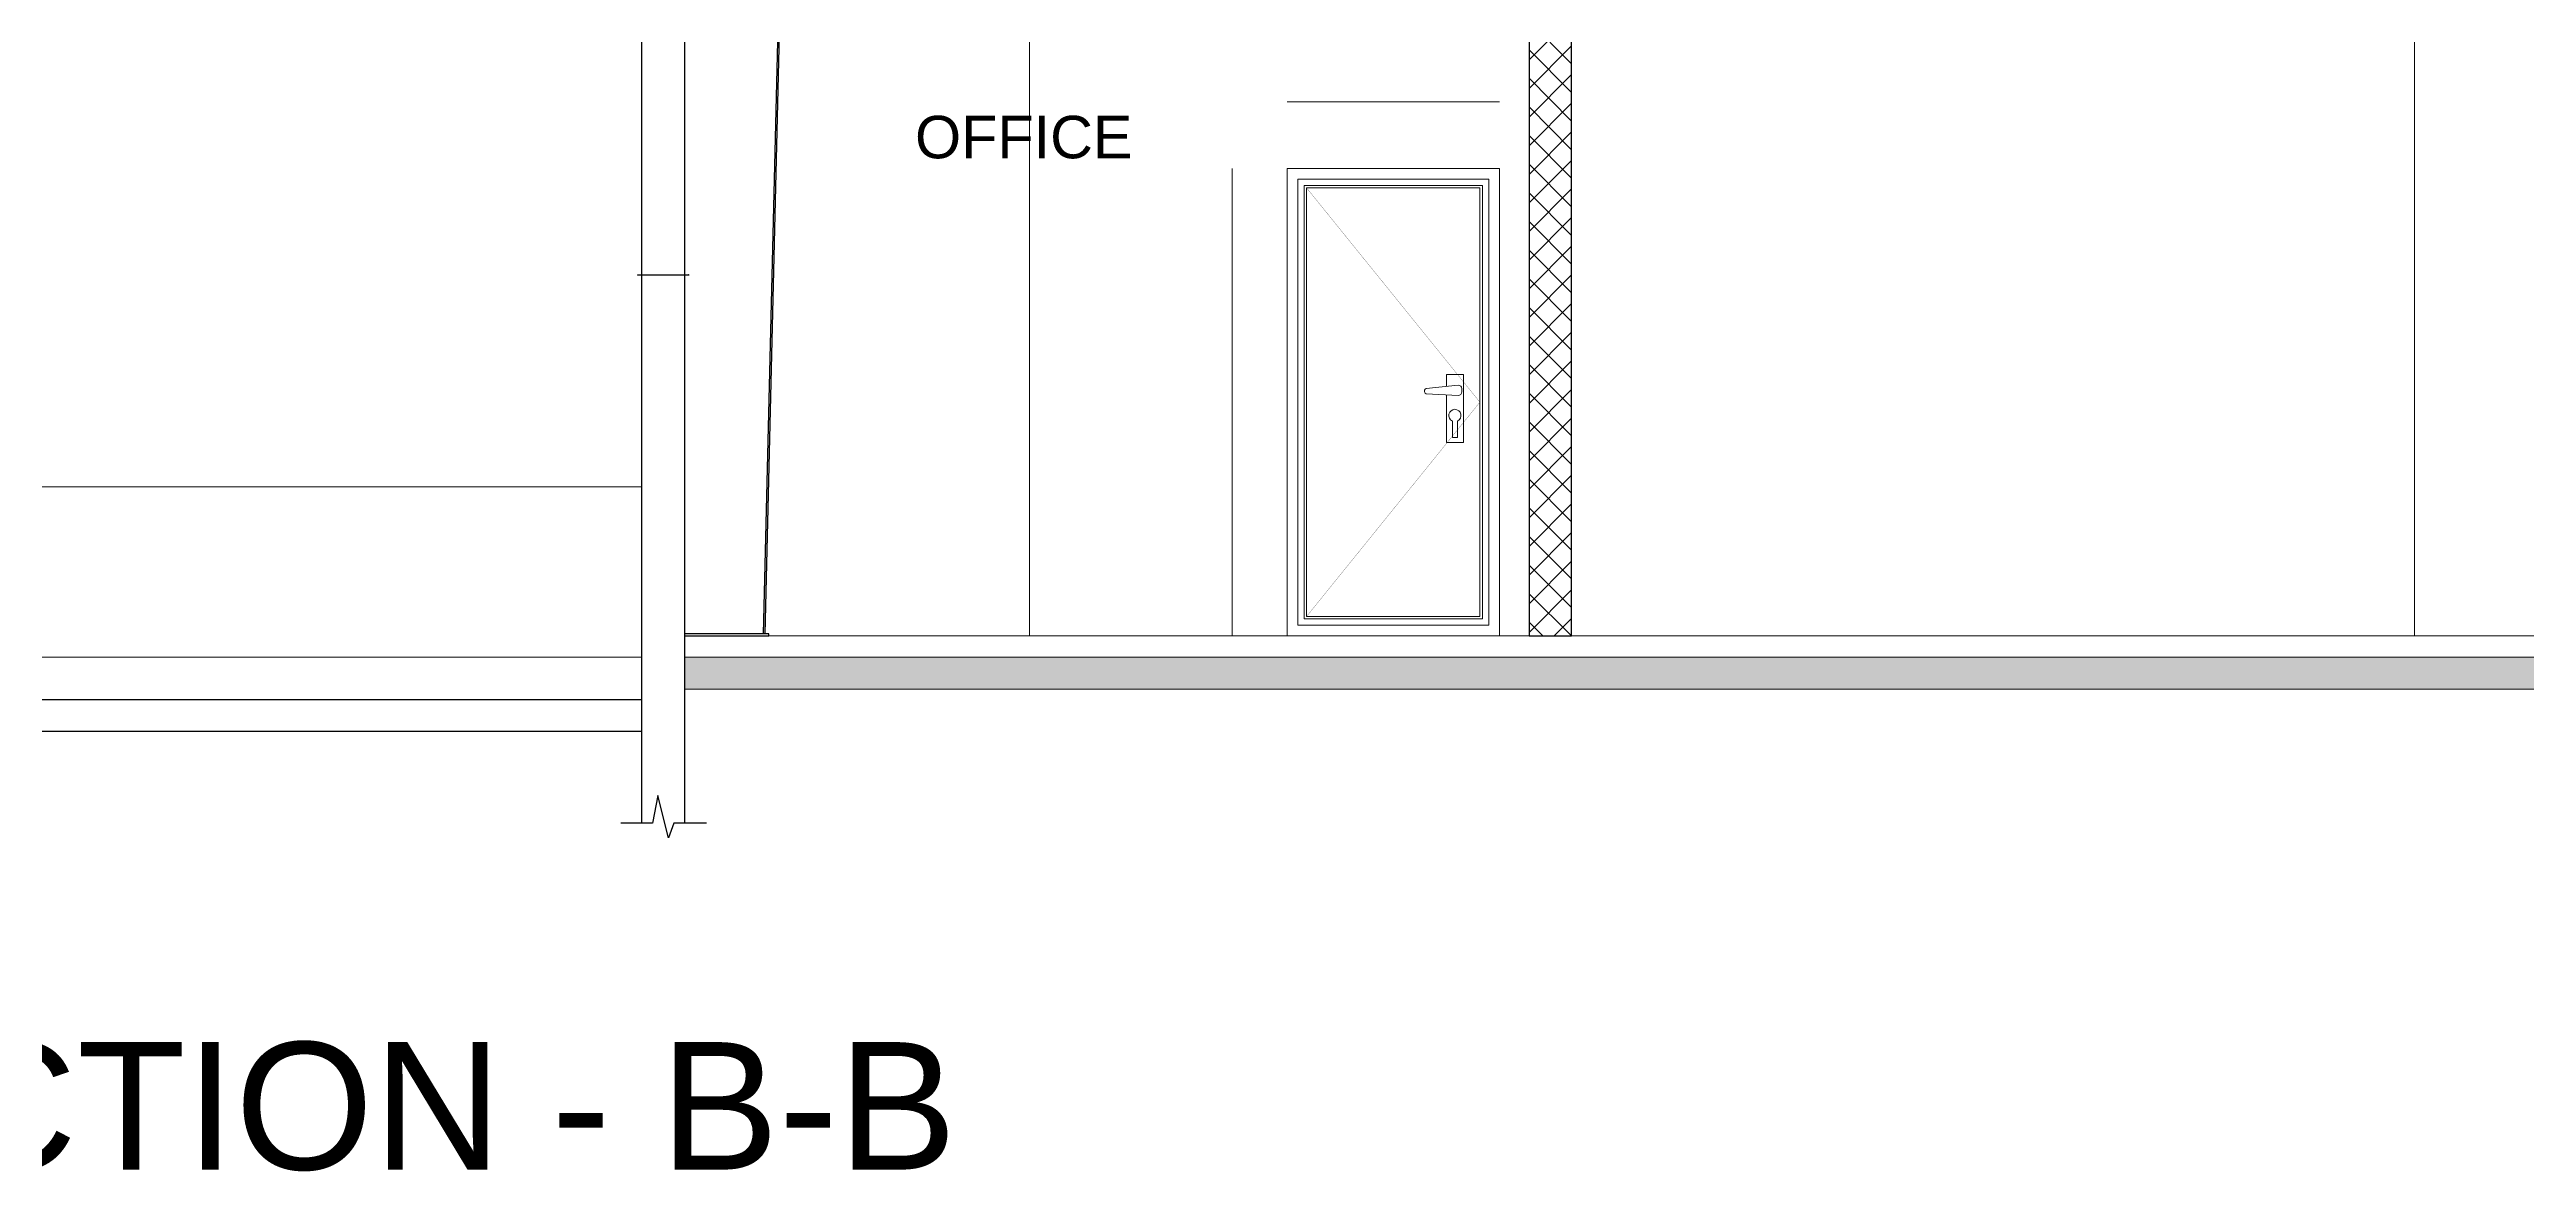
# Model space of a CAD drawing. Header units: millimetres. Extents: x -9083 to 924194, y -232449 to 321637.
# Drawn here: x 334735 to 367133, y -18362 to -3701 of the extents above; entities that cross this region are included whole.
import ezdxf

# ---------------------------------------------------------------- set-up
doc = ezdxf.new("R2010")
doc.units = ezdxf.units.MM
doc.header["$LTSCALE"] = 400
doc.header["$MEASUREMENT"] = 0
doc.header["$PDMODE"] = 3
doc.linetypes.add('( Hidden )', pattern=[0.375, 0.25, -0.125])
doc.layers.get('0').update_dxf_attribs({"lineweight": 0, "true_color": 0xff1414})
doc.layers.get('Defpoints').update_dxf_attribs({"color": 8, "lineweight": 5})
for name, color, linetype, lineweight in [('A-ANNO-DIMS', 134, 'Continuous', 9), ('AR-dim-in', 134, 'Continuous', 0), ('AR-Door', 2, 'Continuous', 9), ('Builgs', 251, 'Continuous', 13), ('HAT', 252, 'Continuous', 5)]:
    doc.layers.add(name, color=color, linetype=linetype, lineweight=lineweight)
for name, color, linetype in [('A-HAT', 251, 'Continuous'), ('A-TEXT35', 6, 'Continuous'), ('dim', 7, 'Continuous'), ('ELE', 2, 'Continuous'), ('elevation', 7, 'Continuous'), ('win', 4, 'Continuous')]:
    doc.layers.add(name, color=color, linetype=linetype)
doc.styles.add('Arial_1', font='arial.ttf', dxfattribs={"height": 300})
doc.styles.add('ms-100', font='simplex.shx', dxfattribs={"width": 0.8})
doc.styles.add('TEXT', font='arial.ttf')
doc.dimstyles.new('36-100-200-IN', dxfattribs={"dimtxt": 0.3, "dimasz": 0.28, "dimexe": 0.025, "dimexo": 0.2, "dimgap": 0.15, "dimtad": 1, "dimlfac": 100, "dimdsep": 46, "dimtxsty": 'TEXT', "dimblk": 'TICK', "dimcen": 1, "dimdle": 0.025, "dimse1": 1, "dimse2": 1, "dimclrd": 256, "dimclre": 256, "dimclrt": 2, "dimadec": 0, "dimazin": 0, "dimtfac": 1, "dimtix": 1, "dimtmove": 2, "dimatfit": 3, "dimfxl": 1, "dimtolj": 1, "dimtzin": 0, "dimarcsym": 0})
doc.dimstyles.new('ms-100', dxfattribs={"dimtxt": 0.4, "dimasz": 0.1, "dimexe": 0.1, "dimexo": 0.1, "dimgap": 0, "dimtad": 0, "dimdec": 0, "dimlfac": 100, "dimdsep": 46, "dimtxsty": 'ms-100', "dimblk": 'OPEN90', "dimcen": 0.15, "dimdle": 0.1, "dimse1": 1, "dimse2": 1, "dimclrd": 250, "dimclre": 250, "dimadec": 0, "dimazin": 0, "dimtfac": 1, "dimtdec": 0, "dimtix": 1, "dimtmove": 1, "dimatfit": 3, "dimldrblk": 'ARCHTICK', "dimfxl": 1, "dimtolj": 1, "dimtzin": 0, "dimlwd": -1, "dimlwe": -1, "dimarcsym": 0})

# ---------------------------------------------------------------- blocks, each defined once
blk = doc.blocks.new('_Open90')
at = {"color": 0, "linetype": 'ByBlock', "lineweight": -2}
for p, q in [((0, 0), (-1, 0)), ((-0.5, 0.5), (0, 0)), ((0, 0), (-0.5, -0.5))]:
    blk.add_line(p, q, dxfattribs=at)
blk = doc.blocks.new('*D645')
at = {"layer": 'AR-dim-in', "color": 250, "transparency": 16777216}
for p, q in [((331931, -9416), (337206, -9416)), ((342484, -9416), (337208, -9416))]:
    blk.add_line(p, q, dxfattribs=at)
at = {"layer": 'Defpoints', "color": 0, "linetype": 'Continuous', "transparency": 16777216}
for p in [(342484, -9416), (331931, -12058), (342484, -12058)]:
    blk.add_point(p, dxfattribs=at)
at = {"layer": 'AR-dim-in', "color": 250, "linetype": 'Continuous', "transparency": 16777216, "xscale": 0.1, "yscale": 0.1, "zscale": 0.1, "rotation": 180}
blk.add_blockref('_Open90', (331931, -9416), dxfattribs=at)
at = {"layer": 'AR-dim-in', "color": 250, "linetype": 'Continuous', "transparency": 16777216, "xscale": 0.1, "yscale": 0.1, "zscale": 0.1}
blk.add_blockref('_Open90', (342484, -9416), dxfattribs=at)
at = {"layer": 'AR-dim-in', "color": 0, "linetype": 'Continuous', "transparency": 16777216, "insert": (337207, -9416), "char_height": 0.4, "attachment_point": 5, "style": 'ms-100'}
blk.add_mtext('\\A1;1055318', dxfattribs=at)
blk = doc.blocks.new('_ArchTick')
at = {"color": 0, "linetype": 'ByBlock', "const_width": 0.15}
blk.add_lwpolyline([(-0.5, -0.5), (0.5, 0.5)], dxfattribs=at)
blk = doc.blocks.new('_Oblique')
at = {"color": 0, "linetype": 'ByBlock', "lineweight": -2}
blk.add_line((-0.5, -0.5), (0.5, 0.5), dxfattribs=at)
blk = doc.blocks.new('TICK')
at = {"linetype": 'ByBlock'}
for p, q in [((1, 0), (-1, 0)), ((0, 1), (0, -1))]:
    blk.add_line(p, q, dxfattribs=at)
at = {"color": 3, "linetype": 'ByBlock', "xscale": 1.414213562372998, "yscale": 1.414213562372998, "zscale": 1.414213562372998}
blk.add_blockref('_Oblique', (0, 0), dxfattribs=at)
blk = doc.blocks.new('*D639')
at = {"layer": 'Defpoints', "color": 0, "transparency": 16777216}
for p in [(343095, -6115), (342428, -6462), (343095, -6647)]:
    blk.add_point(p, dxfattribs=at)
at = {"layer": 'dim', "lineweight": -2, "transparency": 16777216}
blk.add_line((342429, -6647), (343095, -6647), dxfattribs=at)
at = {"layer": 'dim', "lineweight": -2, "transparency": 16777216, "xscale": 0.28, "yscale": 0.28, "zscale": 0.28, "rotation": 180}
blk.add_blockref('TICK', (342428, -6647), dxfattribs=at)
at = {"layer": 'dim', "lineweight": -2, "transparency": 16777216, "xscale": 0.28, "yscale": 0.28, "zscale": 0.28}
blk.add_blockref('TICK', (343095, -6647), dxfattribs=at)
at = {"layer": 'dim', "color": 2, "transparency": 16777216, "insert": (341467, -5813), "char_height": 0.3, "attachment_point": 5, "style": 'TEXT'}
blk.add_mtext('\\A1;66651.66', dxfattribs=at)
blk = doc.blocks.new('*D621')
at = {"layer": 'AR-dim-in', "color": 250, "transparency": 16777216}
for p, q in [((350206, -5254), (350206, -8308)), ((350206, -11364), (350206, -8310))]:
    blk.add_line(p, q, dxfattribs=at)
at = {"layer": 'Defpoints', "color": 0, "linetype": 'Continuous', "transparency": 16777216}
for p in [(350206, -5254), (353700, -5254), (353700, -11364)]:
    blk.add_point(p, dxfattribs=at)
at = {"layer": 'AR-dim-in', "color": 250, "linetype": 'Continuous', "transparency": 16777216, "xscale": 0.1, "yscale": 0.1, "zscale": 0.1}
for p, rotation in [((350206, -5254), 90), ((350206, -11364), 270)]:
    blk.add_blockref('_Open90', p, dxfattribs=dict(at, rotation=rotation))
at = {"layer": 'AR-dim-in', "color": 0, "linetype": 'Continuous', "transparency": 16777216, "insert": (350206, -8309), "char_height": 0.4, "attachment_point": 5, "rotation": 90, "style": 'ms-100'}
blk.add_mtext('\\A1;610974', dxfattribs=at)
blk = doc.blocks.new('*D622')
at = {"layer": 'AR-dim-in', "color": 250, "transparency": 16777216}
for p, q in [((350923, -4385), (352310, -4385)), ((353700, -4385), (352312, -4385))]:
    blk.add_line(p, q, dxfattribs=at)
at = {"layer": 'Defpoints', "color": 0, "linetype": 'Continuous', "transparency": 16777216}
for p in [(353700, -4385), (350923, -5254), (353700, -5254)]:
    blk.add_point(p, dxfattribs=at)
at = {"layer": 'AR-dim-in', "color": 250, "linetype": 'Continuous', "transparency": 16777216, "xscale": 0.1, "yscale": 0.1, "zscale": 0.1, "rotation": 180}
blk.add_blockref('_Open90', (350923, -4385), dxfattribs=at)
at = {"layer": 'AR-dim-in', "color": 250, "linetype": 'Continuous', "transparency": 16777216, "xscale": 0.1, "yscale": 0.1, "zscale": 0.1}
blk.add_blockref('_Open90', (353700, -4385), dxfattribs=at)
at = {"layer": 'AR-dim-in', "color": 0, "linetype": 'Continuous', "transparency": 16777216, "insert": (352311, -4385), "char_height": 0.4, "attachment_point": 5, "style": 'ms-100'}
blk.add_mtext('\\A1;277715', dxfattribs=at)
blk = doc.blocks.new('*D623')
at = {"layer": 'AR-dim-in', "color": 250, "transparency": 16777216}
for p, q in [((347551, -3033), (347551, -7197)), ((347551, -11364), (347551, -7199))]:
    blk.add_line(p, q, dxfattribs=at)
at = {"layer": 'Defpoints', "color": 0, "linetype": 'Continuous', "transparency": 16777216}
for p in [(347551, -3032), (354644, -3032), (387522, -11364)]:
    blk.add_point(p, dxfattribs=at)
at = {"layer": 'AR-dim-in', "color": 250, "linetype": 'Continuous', "transparency": 16777216, "xscale": 0.1, "yscale": 0.1, "zscale": 0.1}
for p, rotation in [((347551, -3032), 90), ((347551, -11364), 270)]:
    blk.add_blockref('_Open90', p, dxfattribs=dict(at, rotation=rotation))
at = {"layer": 'AR-dim-in', "color": 0, "linetype": 'Continuous', "transparency": 16777216, "insert": (347551, -7198), "char_height": 0.4, "attachment_point": 5, "rotation": 90, "style": 'ms-100'}
blk.add_mtext('\\A1;833146', dxfattribs=at)
blk = doc.blocks.new('*D632')
at = {"layer": 'AR-dim-in', "color": 250, "transparency": 16777216}
for p, q in [((365667, -3041), (365667, -7201)), ((365667, -11364), (365667, -7203))]:
    blk.add_line(p, q, dxfattribs=at)
at = {"layer": 'Defpoints', "color": 0, "linetype": 'Continuous', "transparency": 16777216}
for p in [(365667, -3040), (354644, -11364), (365667, -11364)]:
    blk.add_point(p, dxfattribs=at)
at = {"layer": 'AR-dim-in', "color": 250, "linetype": 'Continuous', "transparency": 16777216, "xscale": 0.1, "yscale": 0.1, "zscale": 0.1}
for p, rotation in [((365667, -3040), 90), ((365667, -11364), 270)]:
    blk.add_blockref('_Open90', p, dxfattribs=dict(at, rotation=rotation))
at = {"layer": 'AR-dim-in', "color": 0, "linetype": 'Continuous', "transparency": 16777216, "insert": (365667, -7202), "char_height": 0.4, "attachment_point": 5, "rotation": 90, "style": 'ms-100'}
blk.add_mtext('\\A1;832336', dxfattribs=at)

msp = doc.modelspace()

# ---------------------------------------------------------------- hatches: boundary and pattern name
at = {"layer": 'A-HAT'}
h = msp.add_hatch(dxfattribs=at)
h.set_pattern_fill('ANSI37', color=256, scale=83.314578, style=0)
h.set_pattern_definition([(45, (-321128007.47, 41328283.63), (-187.04656123, 187.04656123), []), (135, (-321128007.47, 41328283.63), (-187.04656123, -187.04656123), [])])
h.paths.add_polyline_path([(354643.97431, -3032.40576), (354088.54379, -3032.40576), (354088.54379, -11363.86351), (354643.97431, -11363.86351)])
at = {"layer": 'HAT'}
h = msp.add_hatch(dxfattribs=at)
h.set_pattern_fill('AR-CONC', color=256, scale=2.777153, style=0)
h.set_pattern_definition([(50, (-327460418.43, 41603802.22), (505.9546244, -44.2652726), [52.9047567, -581.9523241]), (355, (-327460418.4, 41603802.2), (-97.8763589, 530.5940116), [42.3238054, -465.5634816]), (100.4514447, (-327460376.26, 41603798.53), (408.07826414, 486.3287173), [44.9621248, -494.5837831]), (46.1842, (-327460418.4, 41603943.3), (752.827859, -116.7579597), [79.3571351, -872.9284862]), (96.6355576, (-327460355.7, 41603933.6), (659.3075045, 687.1401014), [67.4432148, -741.8763446]), (351.18415117, (-327460418.4, 41603943.3), (659.3075045, 687.1401014), [63.4856166, -698.3420444]), (21, (-327460347.9, 41603908.03), (421.0562986, -284.00605946), [52.9047567, -581.9523241]), (326, (-327460347.9, 41603908.03), (171.63366276, 511.5180862), [42.3238054, -465.5618593]), (71.451445, (-327460312.8, 41603884.36), (592.6899604, 227.51202935), [44.9621248, -494.5829305]), (37.5, (-327460418.43, 41603802.22), (8.5775225, 234.82224475), [0, -459.91868523, 0, -472.61582685, 0, -467.32535117]), (7.5, (-327460418.43, 41603802.22), (185.56839844, 278.21674228), [0, -269.46156098, 0, -449.33773388, 0, -178.11268101]), (327.5, (-327460575.73, 41603802.22), (376.55577181, -15.90959619), [0, -176.34918912, 0, -550.20947006, 0, -730.08564296]), (317.5, (-327460646.27, 41603802.22), (411.37733894, 70.6132453), [0, -229.25394586, 0, -365.39551986, 0, -518.466616])])
h.paths.add_polyline_path([(343039.33712, -11641.57066), (388294.86482, -11641.57066), (388294.86482, -12058.14355), (343039.33712, -12058.14355)])

# ---------------------------------------------------------------- linework, layer by layer
at = {"layer": 'A-TEXT35'}
msp.add_lwpolyline([(354643.97431, -3032.40576), (354088.54379, -3032.40576), (354088.54379, -11363.86351), (354643.97431, -11363.86351)], close=True, dxfattribs=at)
at = {"layer": 'AR-dim-in', "linetype": 'Continuous'}
for p, q in [((342483.90661, -11641.57066), (331930.72678, -11641.57066)), ((343039.33712, -11363.8554), (388294.86482, -11363.8554))]:
    msp.add_line(p, q, dxfattribs=at)
msp.add_lwpolyline([(343039.33712, -11641.57066), (388294.86482, -11641.57066), (388294.86482, -12058.14355), (343039.33712, -12058.14355)], close=True, dxfattribs=at)
at = {"layer": 'AR-Door'}
for points in [[(353699.74243, -11363.86351), (350922.58984, -11363.86351), (350922.58984, -5254.12782), (353699.74243, -5254.12782)], [(353560.8848, -11225.00588), (351061.44747, -11225.00588), (351061.44747, -5392.98545), (353560.8848, -5392.98545)], [(353477.57022, -11141.6913), (351144.76205, -11141.6913), (351144.76205, -5476.30003), (353477.57022, -5476.30003)], [(353444.24439, -11108.36547), (351178.08788, -11108.36547), (351178.08788, -5509.62586), (353444.24439, -5509.62586)]]:
    msp.add_lwpolyline(points, close=True, dxfattribs=at)
at = {"layer": 'AR-Door', "color": 251, "linetype": '( Hidden )', "const_width": 2.77715}
msp.add_lwpolyline([(351178.08788, -5509.62586), (353444.24439, -8308.99567), (351178.08788, -11108.36547)], dxfattribs=at)
at = {"layer": 'Builgs', "color": 7, "elevation": -0.00003}
msp.add_lwpolyline([(352721.01972, -8176.11232), (352721.01977, -8153.93278, -0.3835935337), (352740.89387, -8131.83952), (353161.46906, -8087.23529, -0.4142135624), (353205.90351, -8131.66973), (353205.90351, -8176.10417, -0.4142135624), (353161.46906, -8220.53862), (352742.06045, -8198.29843, -0.3987812083)], format="xyb", close=True, dxfattribs=at)
at = {"layer": 'Builgs', "color": 7}
for points in [[(353006.31794, -8103.68989), (353006.31794, -7947.73543), (353228.49015, -7947.73543), (353228.49015, -8836.42427), (353006.31794, -8836.42427)], [(353006.31794, -8836.42427), (353006.31794, -8212.31134)], [(353150.72989, -8769.86465), (353084.07823, -8769.86465), (353084.07823, -8555.17735)], [(353084.07823, -8769.86465), (353150.72989, -8769.86465), (353150.72989, -8555.17735)]]:
    msp.add_lwpolyline(points, dxfattribs=at)
msp.add_arc((353117.40406, -8482.50695), 79.98199, 294.624318118, 245.375681882, dxfattribs=at)
at = {"layer": 'ELE', "color": 4}
for p, q in [((342483.90661, -12197.00117), (331930.72678, -12197.00117)), ((342483.90661, -12613.57406), (331930.72678, -12613.57406))]:
    msp.add_line(p, q, dxfattribs=at)
at = {"layer": 'ELE', "color": 1, "linetype": 'Continuous'}
msp.add_lwpolyline([(342817.16515, -2754.6905), (342817.16515, 4374.68422), (344396.88503, 4374.68422), (344396.88503, 2168.37249), (344070.44558, -11337.40283)], dxfattribs=at)
at = {"layer": 'ELE', "color": 2, "linetype": 'Continuous'}
msp.add_lwpolyline([(344094.71686, -11337.40283), (344419.07953, 2167.3478), (344419.07953, 4374.68422), (344396.88503, 4374.68422)], dxfattribs=at)
at = {"layer": 'ELE', "color": 4}
msp.add_lwpolyline([(342483.90661, -13810.26177), (342483.90661, -3032.40576), (343039.33712, -3032.40576), (343039.33712, -13810.26177)], dxfattribs=at)
at = {"layer": 'elevation', "color": 2, "linetype": 'Continuous'}
msp.add_lwpolyline([(343039.33712, -11363.8554), (344144.85055, -11363.8554), (344144.85055, -11337.40283), (343039.33712, -11337.40283)], dxfattribs=at)
at = {"layer": 'win', "color": 1}
msp.add_lwpolyline([(343329.48344, -13810.26177), (342900.47949, -13810.26177), (342831.05068, -14001.01587), (342692.19305, -13448.16573), (342622.76423, -13810.26177), (342209.76632, -13810.26177)], dxfattribs=at)

# ---------------------------------------------------------------- texts
at = {"layer": 'A-ANNO-DIMS', "insert": (347477.87927, -5130.17907), "char_height": 555.430517, "width": 2589.6581018, "attachment_point": 8, "line_spacing_factor": 0.938532, "style": 'Arial_1'}
msp.add_mtext('OFFICE', dxfattribs=at)
at = {"layer": 'A-ANNO-DIMS', "linetype": 'Continuous', "insert": (330307.40164, -16671.97528), "char_height": 1666.2915508, "width": 17821.0814717, "attachment_point": 1, "style": 'Arial_1'}
msp.add_mtext('SECTION - B-B', dxfattribs=at)

# ---------------------------------------------------------------- dimensions: what is measured, and where the dimension line sits
at = {"layer": 'AR-dim-in', "linetype": 'Continuous'}
for base, p1, p2, picture, middle in [((347551.28957, -3032.40576), (387521.79817, -11363.86351), (354643.97431, -3032.40576), '*D623', (347551.28957, -7198.13463)), ((365667.10097, -11363.8554), (365667.10097, -3040.49375), (354643.97431, -11363.8554), '*D632', (365667.10097, -7202.17457)), ((350206.40611, -5254.12782), (353699.74243, -11363.86351), (353699.74243, -5254.12782), '*D621', (350206.40611, -8308.99567))]:
    dim = msp.add_linear_dim(base=base, p1=p1, p2=p2, angle=90, dimstyle='ms-100', override={"dimfxl": 0.08, "dimfxlon": 1, "dimarcsym": 1}, dxfattribs=at)
    dim.commit()
    dim.dimension.update_dxf_attribs({"geometry": picture, "text_midpoint": middle})
for base, p1, p2, picture, middle in [((353699.74243, -4385.07707), (350922.58984, -5254.12782), (353699.74243, -5254.12782), '*D622', (352311.16614, -4385.07707)), ((342483.90661, -9415.65858), (331930.72678, -12058.14355), (342483.90661, -12058.14355), '*D645', (337207.31669, -9415.65858))]:
    dim = msp.add_linear_dim(base=base, p1=p1, p2=p2, dimstyle='ms-100', override={"dimfxl": 0.08, "dimfxlon": 1, "dimarcsym": 1}, dxfattribs=at)
    dim.commit()
    dim.dimension.update_dxf_attribs({"geometry": picture, "text_midpoint": middle})
at = {"layer": 'dim'}
dim = msp.add_linear_dim(base=(343094.88017, -6647.45242), p1=(342428.36355, -6462.18109), p2=(343094.88017, -6115.03701), dimstyle='36-100-200-IN', dxfattribs=at)
dim.commit()
dim.dimension.update_dxf_attribs({"geometry": '*D639', "text_midpoint": (341467.19161, -5812.6017), "dimtype": 128})

doc.saveas('drawing.dxf')
